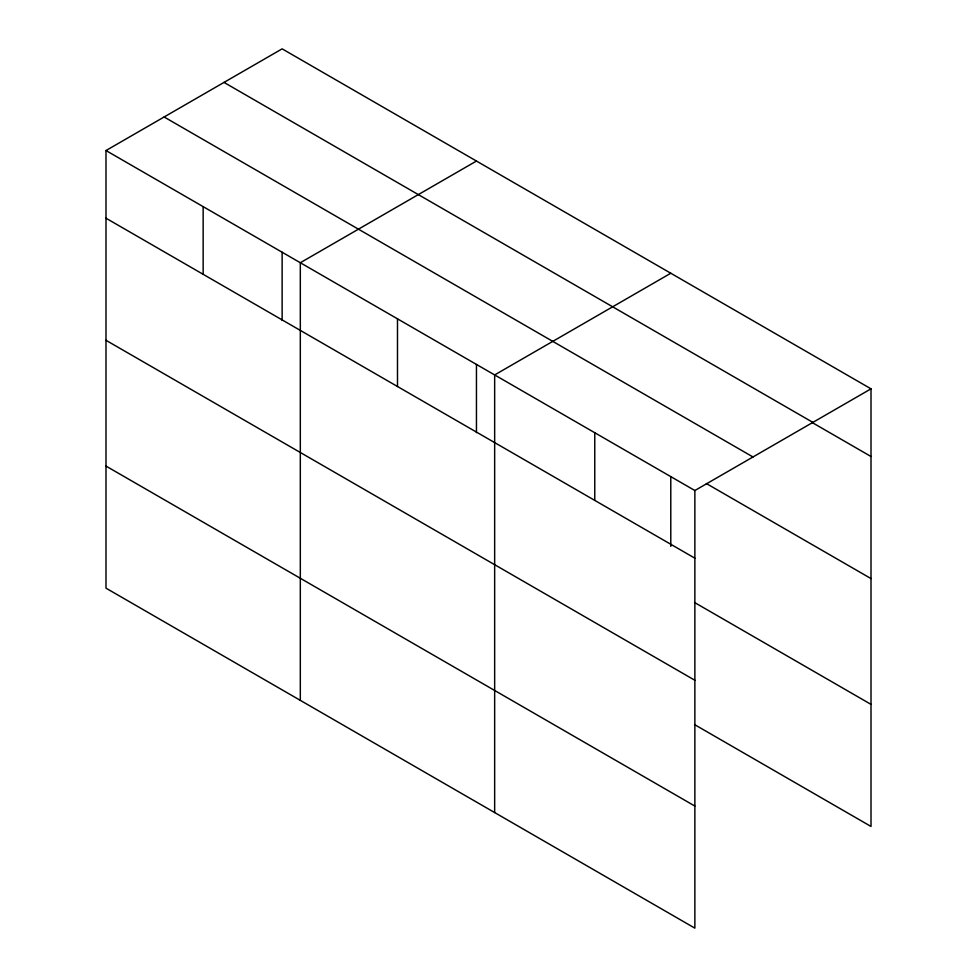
<?xml version="1.0" encoding="UTF-8"?>
<svg xmlns="http://www.w3.org/2000/svg" width="977" height="977" viewBox="0 0 977 977"><rect width="100%" height="100%" fill="white"/><g stroke="black" fill="none" stroke-linecap="round" stroke-linejoin="round"><path stroke-width="1.47" d="M694.867 680.273L694.867 490.527L105.992 150.543L105.992 588.166L694.867 928.15L694.867 680.273L105.992 340.301M694.5 724.555L871.008 826.457L871.008 388.834L282.133 48.85L105.992 150.543M476.458 161.046L300.318 262.74L300.318 700.362M670.784 273.242L494.655 374.936L494.655 812.559M694.867 490.527L871.008 388.834M224.014 82.41L812.876 422.394M811.728 422.272L871.008 456.503M164.124 116.984L752.986 456.967M706.359 483.53L871.008 578.579M105.992 218.213L694.867 558.185M694.5 602.467L871.008 704.368M105.992 466.078L694.867 806.062M670.784 476.629L670.784 546.338M594.761 432.726L594.761 500.395M476.458 364.433L476.458 432.628M397.492 318.832L397.492 386.501M282.133 252.237L282.133 320.444M203.155 206.635L203.155 274.305"/></g></svg>
